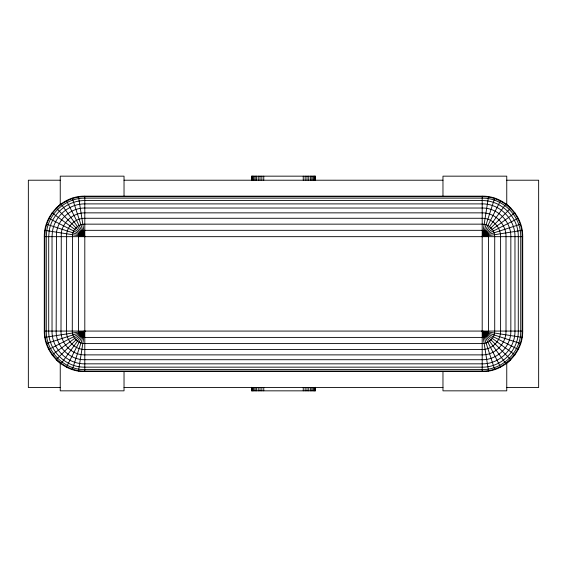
<?xml version="1.0" encoding="UTF-8"?>
<svg xmlns="http://www.w3.org/2000/svg" width="567" height="567" viewBox="0 0 567 567"><rect width="100%" height="100%" fill="white"/><g stroke="black" fill="none" stroke-linecap="round" stroke-linejoin="round"><path stroke-width="0.85" d="M44.297 236.666C43.893 215.013 63.107 195.7 84.802 196.161L482.198 196.161C503.893 195.7 523.107 215.013 522.703 236.666L522.703 331.071C523.107 352.724 503.893 372.037 482.198 371.576L84.802 371.576C63.107 372.037 43.893 352.724 44.297 331.071L44.297 236.666L522.703 236.666M78.466 371.073L84.802 331.071L44.793 337.408M488.534 196.657L482.198 236.666L522.207 230.33M72.285 369.592L84.802 331.071L46.281 343.588M520.719 224.149L482.198 236.666L494.715 198.138M66.41 367.161L84.802 331.071L48.712 349.456M518.288 218.274L482.198 236.666L500.59 200.576M84.802 331.071L60.995 363.837L56.161 359.712L84.802 331.071L52.029 354.878M482.198 236.666L506.005 203.893L510.839 208.025L482.198 236.666L514.971 212.859M60.244 180.214L28.35 180.214L28.35 387.523L60.244 387.523M124.031 180.214L442.969 180.214M506.756 180.214L538.65 180.214L538.65 387.523L506.756 387.523M44.297 331.071L522.703 331.071M124.031 387.523L442.969 387.523M44.793 230.33L84.802 236.666L78.466 196.657M488.534 371.073L482.198 331.071L522.207 337.408M494.715 369.592L482.198 331.071L520.719 343.588M46.281 224.149L84.802 236.666L72.285 198.138M500.59 367.161L482.198 331.071L518.288 349.456M48.712 218.274L84.802 236.666L66.41 200.576M482.198 331.071L510.839 359.712L506.005 363.837L482.198 331.071L514.971 354.878M52.029 212.859L84.802 236.666L60.995 203.893L56.161 208.025L84.802 236.666M506.756 204.453L506.756 176.16L442.969 176.16L442.969 196.161M506.756 363.284L506.756 390.84L442.969 390.84L442.969 371.576M482.198 196.161L482.198 371.576M315.394 180.575L315.394 176.16L251.606 176.16L251.606 180.575M315.394 387.304L315.394 390.84L251.606 390.84L251.606 387.304M315.245 176.16L315.245 180.214M315.245 387.523L315.245 390.84M314.798 176.16L314.798 180.214M314.798 387.523L314.798 390.84M314.068 176.16L314.068 180.214M314.068 387.523L314.068 390.84M313.076 176.16L313.076 180.214M313.076 387.523L313.076 390.84M311.836 176.16L311.836 180.214M311.836 387.523L311.836 390.84M310.383 176.16L310.383 180.214M310.383 387.523L310.383 390.84M308.76 176.16L308.76 180.214M308.76 387.523L308.76 390.84M306.995 176.16L306.995 180.214M306.995 387.523L306.995 390.84M305.145 176.16L305.145 180.214M305.145 387.523L305.145 390.84M303.246 176.16L303.246 180.214M303.246 387.523L303.246 390.84M263.761 176.16L263.761 180.214M263.761 387.523L263.761 390.84M261.855 176.16L261.855 180.214M261.855 387.523L261.855 390.84M260.005 176.16L260.005 180.214M260.005 387.523L260.005 390.84M258.24 176.16L258.24 180.214M258.24 387.523L258.24 390.84M256.617 176.16L256.617 180.214M256.617 387.523L256.617 390.84M255.164 176.16L255.164 180.214M255.164 387.523L255.164 390.84M253.924 176.16L253.924 180.214M253.924 387.523L253.924 390.84M252.932 176.16L252.932 180.214M252.932 387.523L252.932 390.84M252.202 176.16L252.202 180.214M252.202 387.523L252.202 390.84M251.755 176.16L251.755 180.214M251.755 387.523L251.755 390.84M124.031 196.161L124.031 176.16L60.244 176.16L60.244 204.453M124.031 371.576L124.031 390.84L60.244 390.84L60.244 363.284M84.802 196.161L84.802 371.576M45.289 230.408L44.793 236.666L44.793 331.071C44.389 352.454 63.412 371.477 84.802 371.073L482.198 371.073C503.588 371.477 522.611 352.454 522.207 331.071L522.207 236.666C522.611 215.276 503.588 196.253 482.198 196.657L84.802 196.657C65.68 196.416 48.039 211.477 45.289 230.408M46.756 230.634L46.281 236.666L46.281 331.071C45.892 351.66 64.206 369.982 84.802 369.592L482.198 369.592C502.794 369.982 521.108 351.66 520.719 331.071L520.719 236.666C521.108 216.07 502.794 197.755 482.198 198.138L84.802 198.138C66.389 197.911 49.407 212.412 46.756 230.634M49.159 231.017L48.712 236.666L48.712 331.071C48.344 350.363 65.51 367.522 84.802 367.161L482.198 367.161C501.49 367.522 518.656 350.363 518.288 331.071L518.288 236.666C518.656 217.374 501.49 200.208 482.198 200.576L84.802 200.576C67.551 200.357 51.64 213.943 49.159 231.017M52.433 231.534L52.029 236.666L52.029 331.071C51.703 348.585 67.282 364.17 84.802 363.837L482.198 363.837C499.718 364.17 515.297 348.585 514.971 331.071L514.971 236.666C515.297 219.145 499.718 203.56 482.198 203.893L84.802 203.893C69.139 203.695 54.694 216.034 52.433 231.534M56.516 232.187L56.161 331.071C55.871 346.38 69.493 360.002 84.802 359.712L482.198 359.712C497.507 360.002 511.129 346.38 510.839 331.071L510.839 236.666C511.129 221.35 497.507 207.735 482.198 208.025L84.802 208.025C71.109 207.848 58.486 218.635 56.516 232.187M61.286 232.938L60.995 331.071C60.754 343.8 72.073 355.119 84.802 354.878L482.198 354.878C494.927 355.119 506.246 343.8 506.005 331.071L506.005 236.666C506.246 223.937 494.927 212.618 482.198 212.859L84.802 212.859C73.419 212.71 62.923 221.676 61.286 232.938M66.637 233.788L66.41 331.071C66.226 340.902 74.972 349.648 84.802 349.456L482.198 349.456C492.028 349.648 500.774 340.902 500.59 331.071L500.59 236.666C500.774 226.835 492.028 218.089 482.198 218.274L84.802 218.274C76.013 218.167 67.905 225.085 66.637 233.788M72.441 234.703L72.285 331.071C72.158 337.762 78.111 343.715 84.802 343.588L482.198 343.588C488.889 343.715 494.842 337.762 494.715 331.071L494.715 236.666C494.842 229.975 488.889 224.022 482.198 224.149L84.802 224.149C78.82 224.071 73.299 228.785 72.441 234.703M78.544 235.674L78.466 331.071C78.402 334.459 81.414 337.471 84.802 337.408L482.198 337.408C485.586 337.471 488.598 334.459 488.534 331.071L488.534 236.666C488.598 233.278 485.586 230.266 482.198 230.33L84.802 230.33C81.776 230.287 78.983 232.676 78.544 235.674"/></g></svg>
